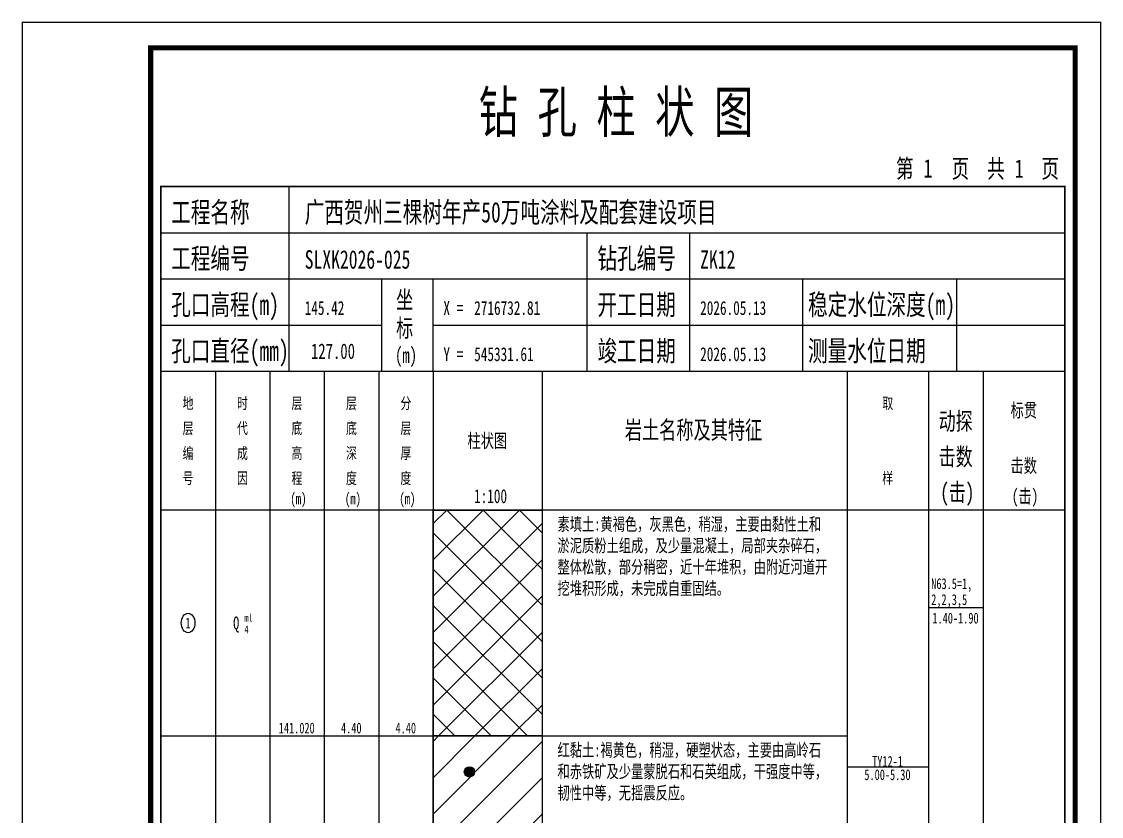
# Model space of a CAD drawing. Extents: x -27 to 2779, y -202 to 95.
# Drawn here: x 2568.9 to 2779.1, y -59.7 to 95.1 of the extents above; entities that cross this region are included whole.
import ezdxf
from ezdxf.enums import TextEntityAlignment as Align

# ---------------------------------------------------------------- set-up
doc = ezdxf.new("R2010")
doc.units = 0
doc.header["$MEASUREMENT"] = 0
doc.layers.add('ZZT_QYBJ', color=7, linetype='Continuous')
doc.layers.add('ZZT_TC', color=7, linetype='Continuous')
doc.styles.add('BODYCONTENT', font='simfang.ttf', dxfattribs={"width": 0.7, "height": 2.5})
doc.styles.add('BODYTITLE', font='simfang.ttf', dxfattribs={"width": 0.7, "height": 3.5})
doc.styles.add('LZ_FONT', font='simfang.ttf', dxfattribs={"width": 0.7, "height": 8})
doc.styles.add('LZ_PMT_BZ', font='simfang.ttf', dxfattribs={"width": 0.7, "height": 3})

# ---------------------------------------------------------------- blocks, each defined once
blk = doc.blocks.new('zztTLqy-yz', base_point=(1, 2))
blk.add_wipeout([(0, 0), (2, 0), (2, 2), (0, 2)])
h = blk.add_hatch(color=1)
edge = h.paths.add_edge_path()
edge.add_arc((1, 1), 1, 0, 360)
at = {"color": 1}
blk.add_circle((1, 1), 1, dxfattribs=at)
blk = doc.blocks.new('block12', base_point=(27, 229))
for p, q in [((52, 229), (52, 265)), ((27, 256), (203, 256)), ((110, 229), (110, 256)), ((130, 229), (130, 256)), ((27, 247), (203, 247)), ((70, 229), (70, 247)), ((80, 229), (80, 247)), ((152, 229), (152, 247)), ((182, 229), (182, 247)), ((27, 238), (70, 238)), ((80, 238), (203, 238))]:
    blk.add_line(p, q)
for points, const_width in [([(0, 0), (210, 0), (210, 297), (0, 297)], 0.25), ([(25, 5), (205, 5), (205, 292), (25, 292)], 1), ([(27, 265), (203, 265), (203, 17), (27, 17)], 0.3)]:
    blk.add_lwpolyline(points, close=True, dxfattribs=dict(const_width=const_width))
at = {"const_width": 0.3}
blk.add_lwpolyline([(27, 229), (203, 229)], dxfattribs=at)
at = {"width": 0.7}
for s, height, style, p in [('钻 孔 柱 状 图', 8, 'LZ_FONT', (88.9, 275.54)), ('第', 3.6, 'LZ_FONT', (170.12, 266.7)), (' 1', 3.6, 'LZ_FONT', (173.78, 266.75)), ('页', 3.6, 'LZ_FONT', (180.96, 266.7)), ('共', 3.6, 'LZ_FONT', (187.88, 266.7)), (' 1', 3.6, 'LZ_FONT', (191.54, 266.7)), ('页', 3.6, 'LZ_FONT', (198.44, 266.7)), ('工程名称', 4, 'LZ_FONT', (29, 258)), ('广西贺州三棵树年产50万吨涂料及配套建设项目', 4, 'LZ_FONT', (55, 258)), ('工程编号', 4, 'LZ_FONT', (29, 249)), ('SLXK2026-025', 3.6, 'LZ_FONT', (55, 249)), ('钻孔编号', 4, 'LZ_FONT', (112, 249)), ('ZK12', 3.6, 'LZ_FONT', (132, 249)), ('孔口高程(m)', 4, 'LZ_FONT', (29, 240)), ('坐', 3.5, 'LZ_FONT', (72.79, 241.24)), ('开工日期', 4, 'LZ_FONT', (112, 240)), ('稳定水位深度(m)', 4, 'LZ_FONT', (153, 240)), ('145.42', 2.7, 'LZ_FONT', (55, 240)), ('X =', 2.7, 'LZ_FONT', (82, 240)), ('2716732.81', 2.7, 'LZ_FONT', (88, 240)), ('2026.05.13', 2.7, 'LZ_FONT', (132, 240)), ('标', 3.5, 'LZ_FONT', (72.79, 235.7)), ('孔口直径(mm)', 4, 'LZ_FONT', (29, 231)), ('竣工日期', 4, 'LZ_FONT', (112, 231)), ('测量水位日期', 4, 'LZ_FONT', (153, 231)), ('127.00', 3, 'LZ_PMT_BZ', (56.22, 231.43)), ('(m) ', 3, 'LZ_FONT', (72.59, 230.65)), ('Y =', 2.7, 'LZ_FONT', (82, 231)), ('545331.61', 2.7, 'LZ_FONT', (88, 231)), ('2026.05.13', 2.7, 'LZ_FONT', (132, 231))]:
    blk.add_text(s, height=height, dxfattribs=dict(at, style=style)).set_placement(p)

msp = doc.modelspace()

# ---------------------------------------------------------------- hatches: boundary and pattern name
at = {"layer": 'ZZT_TC'}
h = msp.add_hatch(dxfattribs=at)
h.set_pattern_fill('GKSTT', color=256, style=0)
h.set_pattern_definition([(45, (0, 0), (-3.535534, 3.535534), []), (135, (0, 0), (-3.535534, -3.535534), [])])
h.paths.add_polyline_path([(2649.01, 0), (2670.22, 0), (2670.22, -44), (2649.01, -44)], flags=0)
h = msp.add_hatch(dxfattribs=at)
h.set_pattern_fill('GKHNT', color=256, style=0)
h.set_pattern_definition([(45, (0, 0), (-3.535534, 3.535534), [])])
h.paths.add_polyline_path([(2649.01, -44), (2670.22, -44), (2670.22, -109), (2649.01, -109)], flags=0)

# ---------------------------------------------------------------- linework, layer by layer
for p, q in [((2596, 27), (2596, -185)), ((2606.6, 27), (2606.6, -185)), ((2617.2, 27), (2617.2, -185)), ((2627.81, 27), (2627.81, -185)), ((2638.41, 27), (2638.41, -185)), ((2649.01, 27), (2649.01, -185)), ((2670.22, 27), (2670.22, -185)), ((2729.59, 27), (2729.59, -185)), ((2745.49, 27), (2745.49, -185)), ((2756.1, 27), (2756.1, -185)), ((2772, 27), (2772, -185)), ((2745.49, -19), (2756.1, -19)), ((2596, -44), (2606.6, -44)), ((2606.6, -44), (2617.2, -44)), ((2617.2, -44), (2627.81, -44)), ((2627.81, -44), (2638.41, -44)), ((2638.41, -44), (2649.01, -44)), ((2670.22, -44), (2729.59, -44)), ((2729.59, -50), (2745.49, -50))]:
    msp.add_line(p, q, dxfattribs=at)
at = {"layer": 'ZZT_TC', "color": 7, "const_width": 0.3}
msp.add_lwpolyline([(2596, 0), (2772, 0)], dxfattribs=at)
at = {"layer": 'ZZT_TC'}
for points in [[(2649.01, 0), (2670.22, 0), (2670.22, -44), (2649.01, -44)], [(2649.01, -44), (2670.22, -44), (2670.22, -109), (2649.01, -109)]]:
    msp.add_lwpolyline(points, close=True, dxfattribs=at)
at = {"layer": 'ZZT_TC', "color": 7}
msp.add_ellipse((2601.3, -22), major_axis=(0, 1.89), ratio=0.7, dxfattribs=at)

# ---------------------------------------------------------------- texts
at = {"layer": 'ZZT_TC', "color": 7, "style": 'BODYTITLE', "width": 0.7}
for s, height, p in [('地', 2.21, (2600.23, 19.03)), ('时', 2.21, (2610.83, 19.03)), ('层', 2.21, (2621.43, 19.03)), ('层', 2.21, (2632.04, 19.03)), ('分', 2.21, (2642.64, 19.03)), ('取', 2.21, (2736.47, 19.03)), ('标贯', 2.7, (2761.43, 17.28)), ('动探', 3.462, (2747.44, 14.54)), ('层', 2.21, (2600.23, 14.16)), ('代', 2.21, (2610.83, 14.16)), ('底', 2.21, (2621.43, 14.16)), ('底', 2.21, (2632.04, 14.16)), ('层', 2.21, (2642.64, 14.16)), ('岩土名称及其特征', 3.5, (2686.34, 12.8)), ('柱状图', 2.7, (2655.69, 11.34)), ('击数', 3.462, (2747.44, 7.62)), ('编', 2.21, (2600.23, 9.3)), ('成', 2.21, (2610.83, 9.3)), ('高', 2.21, (2621.43, 9.3)), ('深', 2.21, (2632.04, 9.3)), ('厚', 2.21, (2642.64, 9.3)), ('击数', 2.7, (2761.43, 6.48)), ('号', 2.21, (2600.23, 4.43)), ('因', 2.21, (2610.83, 4.43)), ('程', 2.21, (2621.43, 4.43)), ('度', 2.21, (2632.04, 4.43)), ('度', 2.21, (2642.64, 4.43)), ('样', 2.21, (2736.47, 4.43)), ('(击)', 3.462, (2747.76, 0.69)), ('(击)', 2.7, (2761.68, 0.54)), ('(m)', 2.213, (2621.2, 0.44)), ('(m)', 2.213, (2631.81, 0.44)), ('(m)', 2.213, (2642.41, 0.44)), ('1:100', 2.7, (2656.97, 0.54))]:
    msp.add_text(s, height=height, dxfattribs=at).set_placement(p, align=Align.BOTTOM_LEFT)
at = {"layer": 'ZZT_TC', "color": 7, "style": 'BODYCONTENT', "width": 0.7}
for s, height, p in [('N63.5=1,', 2.1, (2745.99, -15.4)), ('2,2,3,5', 2.1, (2745.99, -18.5)), ('1', 2.1, (2600.79, -23.05)), ('Q', 2.5, (2610.07, -23.25)), ('ml', 1.5, (2612.28, -21.75)), ('1.40-1.90', 2.1, (2746.22, -22.1)), ('4', 1.5, (2612.28, -24)), ('141.020', 2.1, (2618.95, -43.5)), ('4.40', 2.1, (2631.07, -43.5)), ('4.40', 2.1, (2641.68, -43.5)), ('TY12-1', 2.1, (2734.49, -50)), ('5.00-5.30', 2.1, (2732.97, -52.6))]:
    msp.add_text(s, height=height, dxfattribs=at).set_placement(p)
at = {"layer": 'ZZT_TC', "color": 7, "char_height": 2.5, "width": 53.3735, "attachment_point": 1, "style": 'BODYCONTENT'}
for s, insert in [('素填土:黄褐色，灰黑色，稍湿，主要由黏性土和淤泥质粉土组成，及少量混凝土，局部夹杂碎石，整体松散，部分稍密，近十年堆积，由附近河道开挖堆积形成，未完成自重固结。', (2673.22, -1.5)), ('红黏土:褐黄色，稍湿，硬塑状态，主要由高岭石和赤铁矿及少量蒙脱石和石英组成，干强度中等，韧性中等，无摇震反应。', (2673.22, -45.5))]:
    msp.add_mtext(s, dxfattribs=dict(at, insert=insert))

# ---------------------------------------------------------------- next in the draw order: block references
at = {"layer": 'ZZT_QYBJ'}
msp.add_blockref('zztTLqy-yz', (2656.08, -50), dxfattribs=at)

# ---------------------------------------------------------------- next in the draw order: linework, layer by layer
at = {"layer": 'ZZT_TC', "color": 7, "const_width": 0.3, "flags": 128}
msp.add_lwpolyline([(2596, 27), (2772, 27), (2772, -185), (2596, -185)], close=True, dxfattribs=at)

# ---------------------------------------------------------------- next in the draw order: block references
at = {"layer": 'ZZT_TC'}
msp.add_blockref('block12', (2596, 27), dxfattribs=at)

doc.saveas('drawing.dxf')
